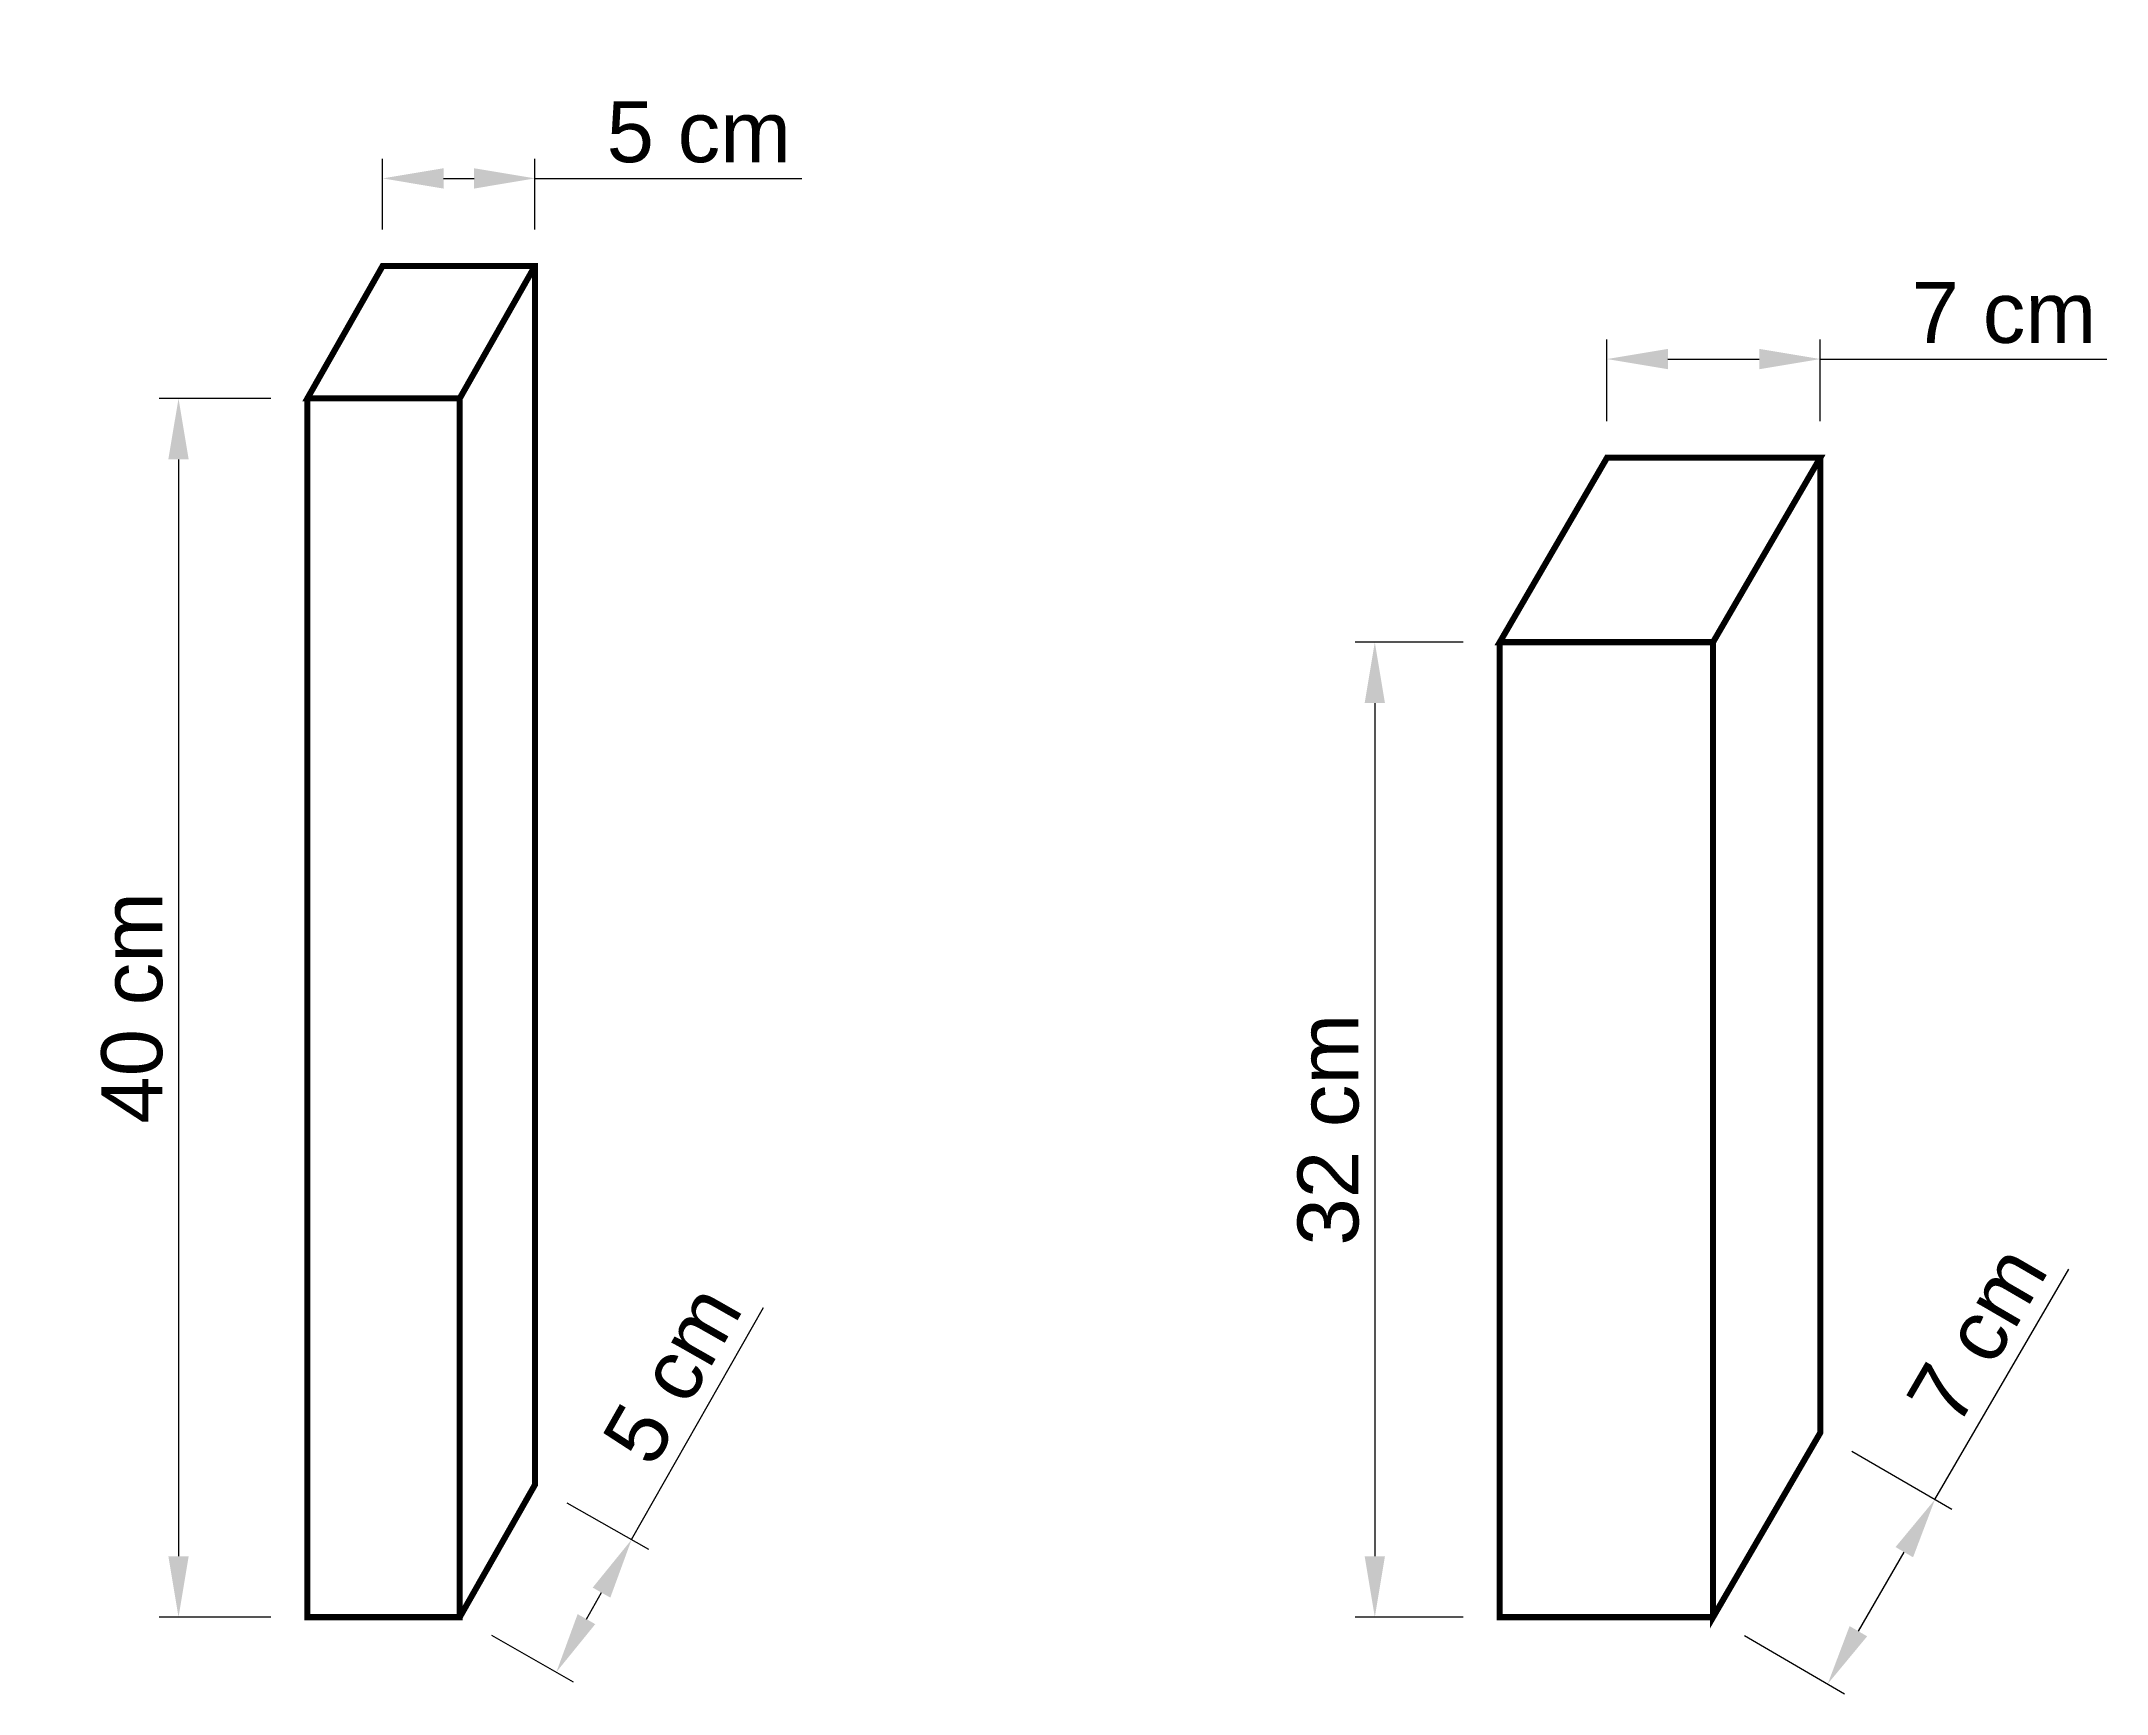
# Model space of a CAD drawing. Header units: millimetres. Extents: x 2013 to 40187, y -1301 to 14809.
# Drawn here: x 39509 to 40187, y 919 to 1462 of the extents above.
import ezdxf

# ---------------------------------------------------------------- set-up
doc = ezdxf.new("R2010")
doc.units = ezdxf.units.MM
doc.layers.add('CapaCOTAS', color=252, linetype='Continuous')
doc.styles.get("Standard").update_dxf_attribs({"font": 'arial.ttf'})
doc.dimstyles.new('Redya_cm', dxfattribs={"dimtxt": 2.5, "dimasz": 2.5, "dimexe": 0.8, "dimexo": 1.5, "dimtad": 1, "dimlfac": 0.1, "dimtxsty": 'Standard', "dimcen": 0, "dimadec": 0, "dimazin": 0, "dimtfac": 1, "dimtmove": 0, "dimatfit": 3, "dimfxl": 1, "dimarcsym": 0})

# ---------------------------------------------------------------- blocks, each defined once
blk = doc.blocks.new('*D3')
at = {"layer": 'CapaCOTAS', "color": 0, "lineweight": -2, "transparency": 16777216}
for p, q in [((39584.26, 1344.42), (39547.56, 1344.42)), ((39553.96, 1324.42), (39553.96, 964.42)), ((39584.26, 944.42), (39547.56, 944.42))]:
    blk.add_line(p, q, dxfattribs=at)
at = {"layer": 'CapaCOTAS', "color": 0, "transparency": 16777216}
for points in [[(39550.62, 1324.42), (39557.29, 1324.42), (39553.96, 1344.42)], [(39550.62, 964.42), (39557.29, 964.42), (39553.96, 944.42)]]:
    blk.add_solid(points, dxfattribs=at)
at = {"layer": 'Defpoints', "color": 0, "transparency": 16777216}
for p in [(39596.26, 1344.42), (39553.96, 944.42), (39596.26, 944.42)]:
    blk.add_point(p, dxfattribs=at)
at = {"layer": 'CapaCOTAS', "color": 0, "transparency": 16777216, "insert": (39538.74, 1144.42), "char_height": 20, "attachment_point": 5, "rotation": 90}
blk.add_mtext('40 cm', dxfattribs=at)
blk = doc.blocks.new('*D4')
at = {"layer": 'CapaCOTAS', "color": 0, "lineweight": -2, "transparency": 16777216}
for p, q in [((39702.67, 969.87), (39745.94, 1046.03)), ((39681.39, 981.96), (39708.24, 966.71)), ((39687.86, 943.79), (39692.8, 952.48)), ((39656.69, 938.49), (39683.54, 923.24))]:
    blk.add_line(p, q, dxfattribs=at)
at = {"layer": 'CapaCOTAS', "color": 0, "transparency": 16777216}
for points in [[(39689.9, 954.13), (39695.69, 950.84), (39702.67, 969.87)], [(39684.96, 945.43), (39690.75, 942.14), (39677.98, 926.4)]]:
    blk.add_solid(points, dxfattribs=at)
at = {"layer": 'Defpoints', "color": 0, "transparency": 16777216}
for p in [(39670.96, 987.89), (39702.67, 969.87), (39646.26, 944.42)]:
    blk.add_point(p, dxfattribs=at)
at = {"layer": 'CapaCOTAS', "color": 0, "transparency": 16777216, "insert": (39716.05, 1024.14), "char_height": 20, "attachment_point": 5, "rotation": 60.39961}
blk.add_mtext('5 cm', dxfattribs=at)
blk = doc.blocks.new('*D5')
at = {"layer": 'CapaCOTAS', "color": 0, "lineweight": -2, "transparency": 16777216}
for p, q in [((39620.96, 1399.89), (39620.96, 1423.02)), ((39670.96, 1399.89), (39670.96, 1423.02)), ((39640.96, 1416.62), (39650.96, 1416.62)), ((39670.96, 1416.62), (39758.54, 1416.62))]:
    blk.add_line(p, q, dxfattribs=at)
at = {"layer": 'CapaCOTAS', "color": 0, "transparency": 16777216}
for points in [[(39640.96, 1419.95), (39640.96, 1413.28), (39620.96, 1416.62)], [(39650.96, 1419.95), (39650.96, 1413.28), (39670.96, 1416.62)]]:
    blk.add_solid(points, dxfattribs=at)
at = {"layer": 'Defpoints', "color": 0, "transparency": 16777216}
for p in [(39670.96, 1416.62), (39620.96, 1387.89), (39670.96, 1387.89)]:
    blk.add_point(p, dxfattribs=at)
at = {"layer": 'CapaCOTAS', "color": 0, "transparency": 16777216, "insert": (39724.75, 1431.79), "char_height": 20, "attachment_point": 5}
blk.add_mtext('5 cm', dxfattribs=at)
blk = doc.blocks.new('*D6')
at = {"layer": 'CapaCOTAS', "color": 0, "lineweight": -2, "transparency": 16777216}
for p, q in [((39975.64, 1264.42), (39940.22, 1264.42)), ((39946.62, 1244.42), (39946.62, 964.42)), ((39975.64, 944.42), (39940.22, 944.42))]:
    blk.add_line(p, q, dxfattribs=at)
at = {"layer": 'CapaCOTAS', "color": 0, "transparency": 16777216}
for points in [[(39943.29, 1244.42), (39949.95, 1244.42), (39946.62, 1264.42)], [(39943.29, 964.42), (39949.95, 964.42), (39946.62, 944.42)]]:
    blk.add_solid(points, dxfattribs=at)
at = {"layer": 'Defpoints', "color": 0, "transparency": 16777216}
for p in [(39987.64, 1264.42), (39946.62, 944.42), (39987.64, 944.42)]:
    blk.add_point(p, dxfattribs=at)
at = {"layer": 'CapaCOTAS', "color": 0, "transparency": 16777216, "insert": (39931.4, 1104.42), "char_height": 20, "attachment_point": 5, "rotation": 90}
blk.add_mtext('32 cm', dxfattribs=at)
blk = doc.blocks.new('*D7')
at = {"layer": 'CapaCOTAS', "color": 0, "lineweight": -2, "transparency": 16777216}
for p, q in [((40022.83, 1336.93), (40022.83, 1363.73)), ((40092.83, 1336.93), (40092.83, 1363.73)), ((40042.83, 1357.33), (40072.83, 1357.33)), ((40092.83, 1357.33), (40186.85, 1357.33))]:
    blk.add_line(p, q, dxfattribs=at)
at = {"layer": 'CapaCOTAS', "color": 0, "transparency": 16777216}
for points in [[(40042.83, 1360.67), (40042.83, 1354), (40022.83, 1357.33)], [(40072.83, 1360.67), (40072.83, 1354), (40092.83, 1357.33)]]:
    blk.add_solid(points, dxfattribs=at)
at = {"layer": 'Defpoints', "color": 0, "transparency": 16777216}
for p in [(40092.83, 1357.33), (40022.83, 1324.93), (40092.83, 1324.93)]:
    blk.add_point(p, dxfattribs=at)
at = {"layer": 'CapaCOTAS', "color": 0, "transparency": 16777216, "insert": (40153.14, 1372.5), "char_height": 20, "attachment_point": 5}
blk.add_mtext('7 cm', dxfattribs=at)
blk = doc.blocks.new('*D8')
at = {"layer": 'CapaCOTAS', "color": 0, "lineweight": -2, "transparency": 16777216}
for p, q in [((40130.48, 983.04), (40174.42, 1058.62)), ((40103.2, 998.9), (40136.01, 979.83)), ((40105.34, 939.82), (40120.42, 965.75)), ((40068.02, 938.38), (40100.82, 919.31))]:
    blk.add_line(p, q, dxfattribs=at)
at = {"layer": 'CapaCOTAS', "color": 0, "transparency": 16777216}
for points in [[(40117.54, 967.43), (40123.3, 964.08), (40130.48, 983.04)], [(40102.46, 941.49), (40108.23, 938.14), (40095.29, 922.53)]]:
    blk.add_solid(points, dxfattribs=at)
at = {"layer": 'Defpoints', "color": 0, "transparency": 16777216}
for p in [(40092.83, 1004.93), (40130.48, 983.04), (40057.64, 944.42)]:
    blk.add_point(p, dxfattribs=at)
at = {"layer": 'CapaCOTAS', "color": 0, "transparency": 16777216, "insert": (40144.36, 1037.1), "char_height": 20, "attachment_point": 5, "rotation": 59.82609}
blk.add_mtext('7 cm', dxfattribs=at)

msp = doc.modelspace()

# ---------------------------------------------------------------- linework, layer by layer
at = {"const_width": 2}
for points in [[(39646.261, 944.416), (39670.958, 987.891), (39670.958, 1387.891), (39620.958, 1387.891), (39596.261, 1344.416), (39646.261, 1344.416), (39646.261, 944.416), (39596.261, 944.416), (39596.261, 1344.416)], [(39670.958, 1387.891), (39646.261, 1344.416)], [(40057.645, 1264.416), (40057.645, 944.416), (40092.829, 1004.931), (40092.829, 1324.931)], [(39987.645, 1264.416), (39987.645, 944.416), (40057.645, 944.416)]]:
    msp.add_lwpolyline(points, dxfattribs=at)
msp.add_lwpolyline([(40057.645, 1264.416), (40092.829, 1324.931), (40022.829, 1324.931), (39987.645, 1264.416)], close=True, dxfattribs=at)

# ---------------------------------------------------------------- dimensions: what is measured, and where the dimension line sits
at = {"layer": 'CapaCOTAS'}
for base, p1, p2, picture, middle in [((39670.958, 1416.618), (39620.958, 1387.891), (39670.958, 1387.891), '*D5', (39724.751, 1416.618)), ((40092.829, 1357.333), (40022.829, 1324.931), (40092.829, 1324.931), '*D7', (40153.142, 1357.333))]:
    dim = msp.add_linear_dim(base=base, p1=p1, p2=p2, dimstyle='Redya_cm', override={"dimpost": ' cm'}, dxfattribs=at)
    dim.commit()
    dim.dimension.update_dxf_attribs({"geometry": picture, "text_midpoint": middle, "dimtype": 160})
for base, p1, p2, picture, middle in [((39553.956, 944.416), (39596.261, 1344.416), (39596.261, 944.416), '*D3', (39538.745, 1144.416)), ((39946.618, 944.416), (39987.645, 1264.416), (39987.645, 944.416), '*D6', (39931.4, 1104.416))]:
    dim = msp.add_linear_dim(base=base, p1=p1, p2=p2, angle=90, dimstyle='Redya_cm', override={"dimpost": ' cm'}, dxfattribs=at)
    dim.commit()
    dim.dimension.update_dxf_attribs({"geometry": picture, "text_midpoint": middle})
dim = msp.add_linear_dim(base=(40130.475, 983.043), p1=(40057.645, 944.416), p2=(40092.829, 1004.931), angle=59.826091, dimstyle='Redya_cm', override={"dimpost": ' cm'}, dxfattribs=at)
dim.commit()
dim.dimension.update_dxf_attribs({"geometry": '*D8', "text_midpoint": (40157.472, 1029.476), "dimtype": 161})
dim = msp.add_aligned_dim(p1=(39646.261, 944.416), p2=(39670.958, 987.891), distance=-36.477, dimstyle='Redya_cm', override={"dimpost": ' cm'}, dxfattribs=at)
dim.commit()
dim.dimension.update_dxf_attribs({"geometry": '*D4', "text_midpoint": (39716.055, 1024.139)})

doc.saveas('drawing.dxf')
